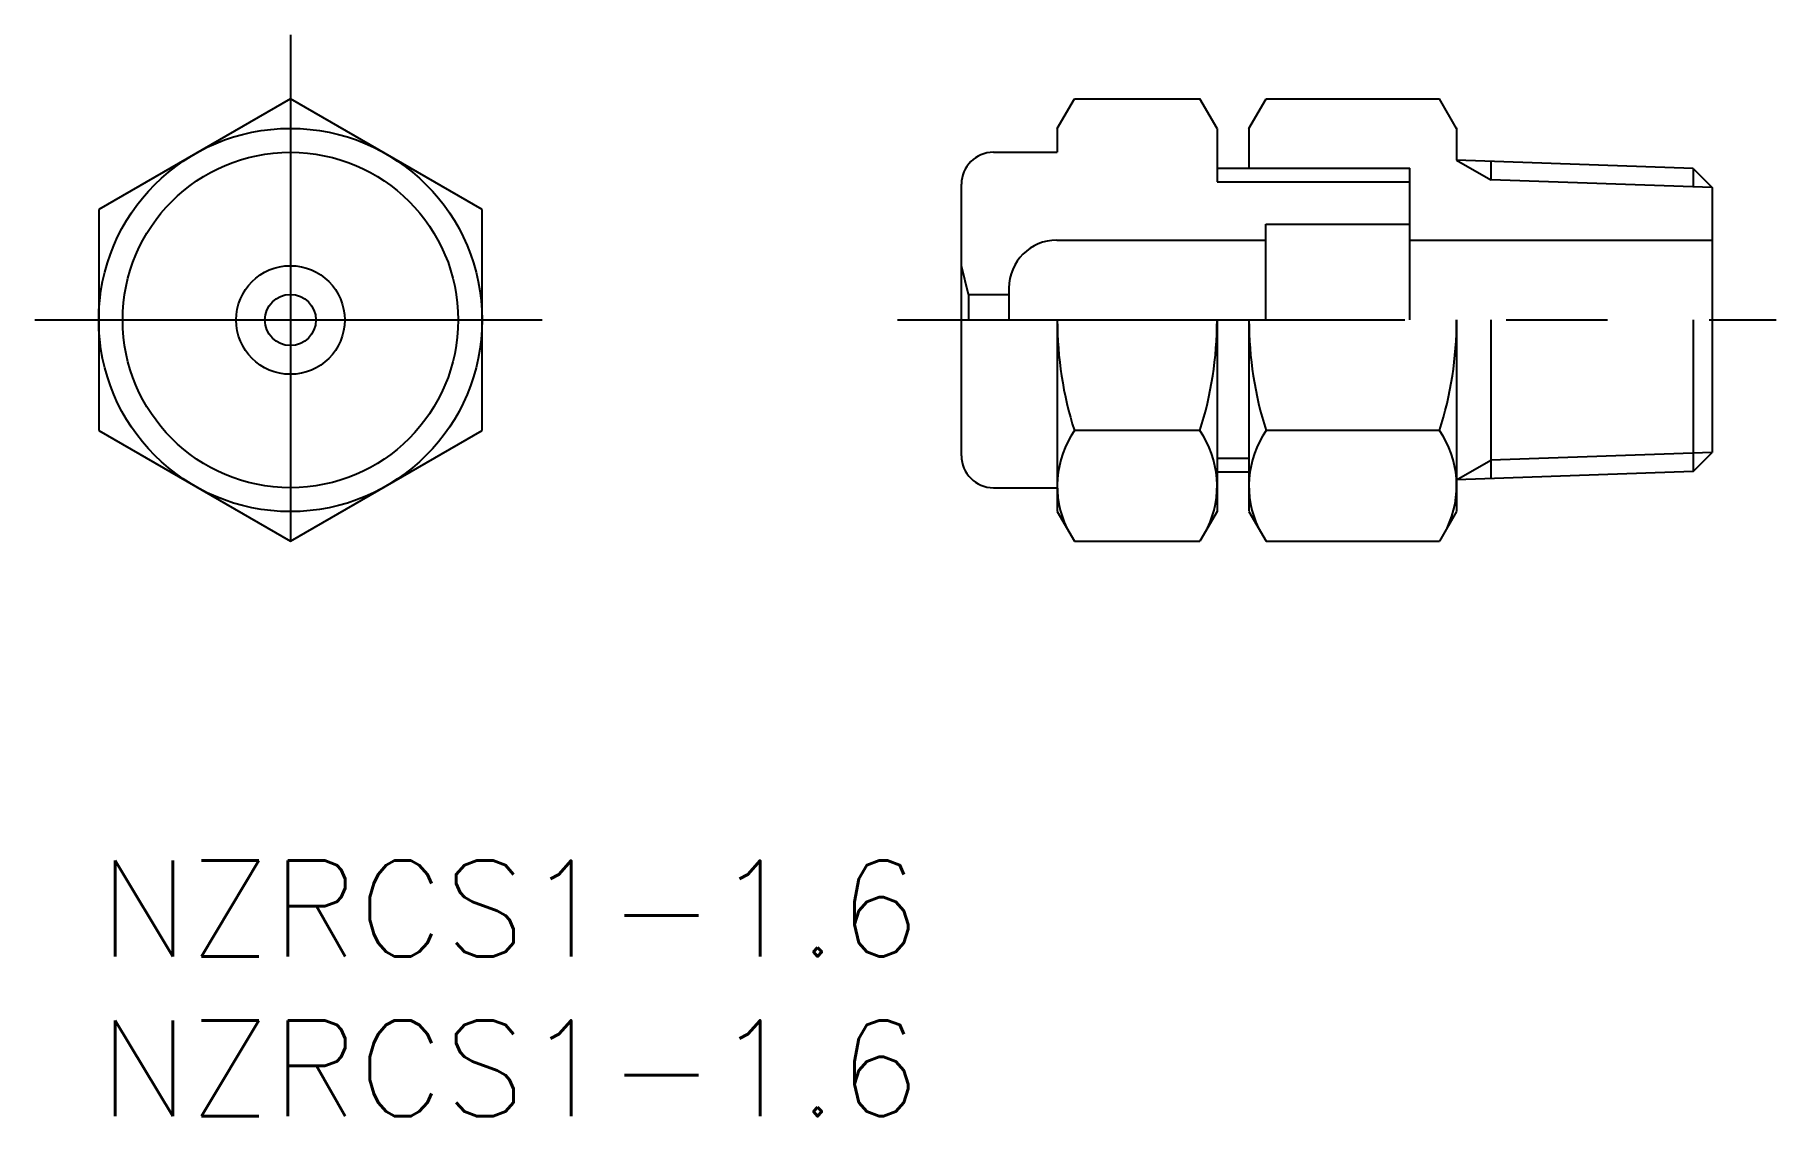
# Model space of a CAD drawing. Extents: x -2 to 52.5, y -8 to 25.9.
import ezdxf

# ---------------------------------------------------------------- set-up
doc = ezdxf.new("R2010")
doc.units = 0
doc.header["$LTSCALE"] = 0.5
doc.linetypes.add('CENTER', pattern=[50.8, 31.75, -6.35, 6.35, -6.35])
for name, color, linetype in [('MSM_CENTER', 1, 'CENTER'), ('MSM_CONTINUOUS', 7, 'CONTINUOUS'), ('MSM_NARROW', 5, 'CONTINUOUS'), ('MSM_PART_NUMBER', 7, 'CONTINUOUS')]:
    doc.layers.add(name, color=color, linetype=linetype)
doc.styles.get("Standard").update_dxf_attribs({"font": 'txt.shx', "height": 3, "bigfont": 'bigfont.shx'})

# ---------------------------------------------------------------- blocks, each defined once
blk = doc.blocks.new('*U2')
at = {"layer": 'MSM_PART_NUMBER'}
blk.add_text('NZRCS1-1.6', height=3, dxfattribs=at).set_placement((0, -3))
blk = doc.blocks.new('*U3')
at = {"layer": 'MSM_PART_NUMBER'}
blk.add_text('NZRCS1-1.6', height=3, dxfattribs=at).set_placement((0, -8))

msp = doc.modelspace()

# ---------------------------------------------------------------- linework, layer by layer
at = {"layer": 'MSM_CENTER'}
for p, q in [((6, 25.856), (6, 8)), ((-2, 16.928), (14, 16.928)), ((25, 16.928), (52.5, 16.928))]:
    msp.add_line(p, q, dxfattribs=at)
at = {"layer": 'MSM_CONTINUOUS'}
for p, q in [((6, 23.856), (0, 20.392)), ((12, 20.392), (6, 23.856)), ((30, 22.928), (30.536, 23.856)), ((30.536, 23.856), (34.464, 23.856)), ((35, 22.928), (34.464, 23.856)), ((36, 22.928), (36.536, 23.856)), ((36.536, 23.856), (41.964, 23.856)), ((42.5, 22.928), (41.964, 23.856)), ((30, 22.928), (30, 22.178)), ((35, 22.928), (35, 21.678)), ((36, 22.942), (36, 21.678)), ((42.5, 22.942), (42.5, 21.933)), ((28, 22.178), (30, 22.178)), ((49.898, 21.675), (42.493, 21.933)), ((43.571, 21.896), (43.571, 21.315)), ((35, 21.678), (41.03, 21.678)), ((41.03, 16.928), (41.03, 21.678)), ((49.898, 21.675), (50.5, 21.073)), ((49.898, 21.675), (49.898, 21.094)), ((27, 12.678), (27, 21.178)), ((50.5, 21.073), (50.5, 12.784)), ((0, 20.392), (0, 13.464)), ((12, 13.464), (12, 20.392)), ((36.53, 16.928), (36.53, 19.928)), ((36.53, 19.928), (41.03, 19.928)), ((29.987, 19.428), (36.53, 19.428)), ((41.03, 19.428), (50.5, 19.428)), ((27.225, 17.728), (27, 18.628)), ((27.225, 17.728), (28.487, 17.728)), ((27.225, 17.728), (27.225, 16.928)), ((28.487, 17.928), (28.487, 17.728)), ((28.487, 17.728), (28.487, 16.928)), ((30, 16.928), (30, 10.928)), ((35, 16.928), (35, 10.928)), ((36, 16.928), (36, 10.942)), ((42.5, 16.928), (42.5, 10.942)), ((43.571, 16.928), (43.571, 11.961)), ((49.898, 16.928), (49.898, 12.182)), ((0, 13.464), (6, 10)), ((6, 10), (12, 13.464)), ((34.464, 13.464), (30.536, 13.464)), ((41.964, 13.464), (36.536, 13.464)), ((49.898, 12.182), (50.5, 12.784)), ((35, 12.178), (36, 12.178)), ((49.898, 12.182), (42.5, 11.923)), ((28, 11.678), (30, 11.678)), ((30, 10.928), (30.536, 10)), ((35, 10.928), (34.464, 10)), ((36, 10.928), (36.536, 10)), ((42.5, 10.928), (41.964, 10)), ((30.536, 10), (34.464, 10)), ((36.536, 10), (41.964, 10))]:
    msp.add_line(p, q, dxfattribs=at)
for radius in [6, 5.25, 1.7, 0.8]:
    msp.add_circle((6, 16.928), radius, dxfattribs=at)
for centre, radius, start, end in [((28, 21.178), 1, 90, 180), ((29.987, 17.928), 1.5, 90, 180), ((41.464, 16.928), 11.464, 180, 197.588), ((23.536, 16.928), 11.464, 342.412, 0), ((47.464, 16.928), 11.464, 180, 197.588), ((31.036, 16.928), 11.464, 342.412, 0), ((33.067, 11.732), 3.067, 145.6158, 205.6158), ((31.933, 11.732), 3.067, 334.3842, 34.3842), ((39.067, 11.732), 3.067, 145.6158, 205.6158), ((39.433, 11.732), 3.067, 334.3842, 34.3842), ((28, 12.678), 1, 180, 270)]:
    msp.add_arc(centre, radius, start, end, dxfattribs=at)
at = {"layer": 'MSM_NARROW'}
for p, q in [((42.5, 21.933), (43.571, 21.315)), ((35, 21.678), (35, 21.25)), ((50.5, 21.073), (43.571, 21.315)), ((35, 21.25), (41.03, 21.25)), ((35, 12.606), (36, 12.606)), ((42.5, 11.923), (43.571, 12.542)), ((50.5, 12.784), (43.571, 12.542))]:
    msp.add_line(p, q, dxfattribs=at)

# ---------------------------------------------------------------- block references
at = {"layer": 'MSM_CONTINUOUS'}
for name in ['*U2', '*U3']:
    msp.add_blockref(name, (0, 0), dxfattribs=at)

doc.saveas('drawing.dxf')
